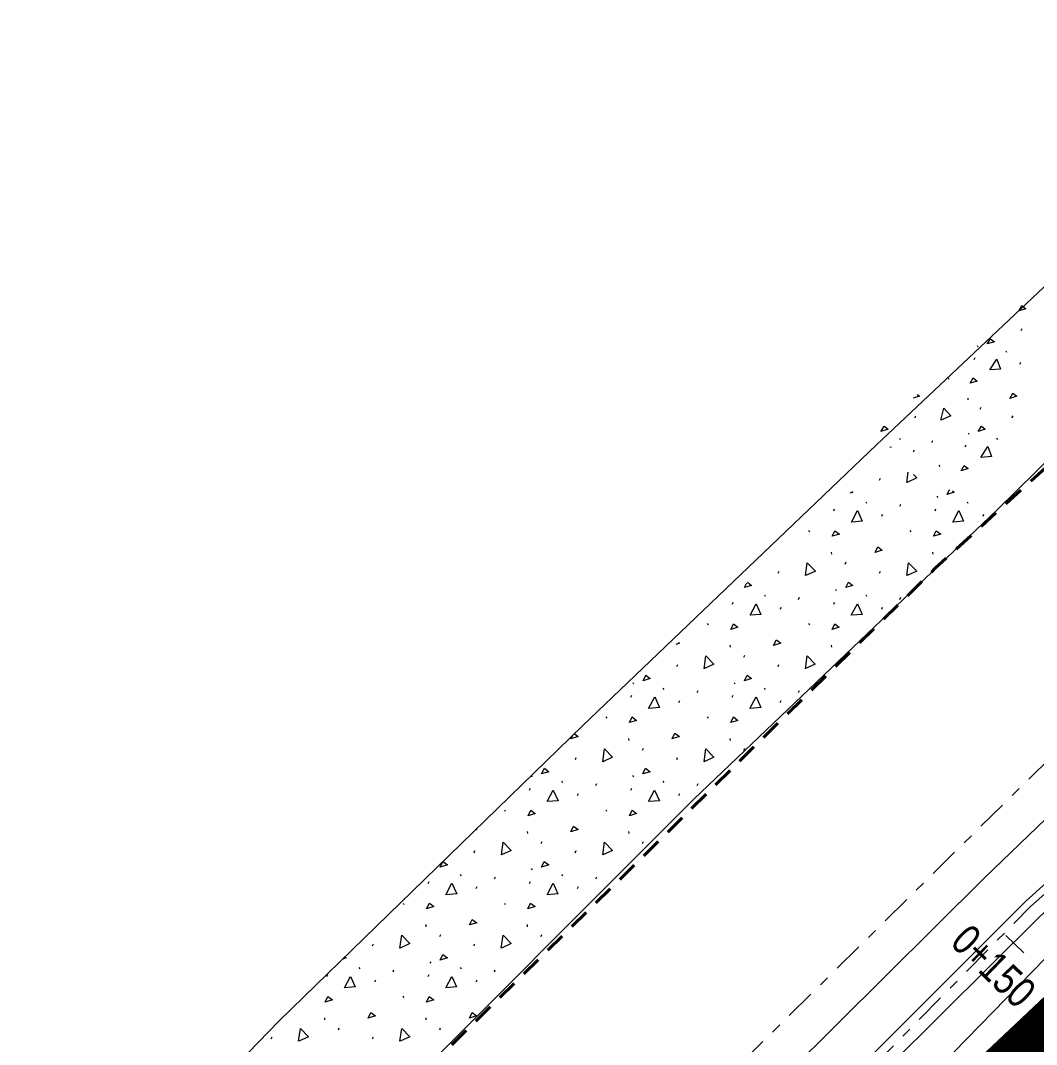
# Model space of a CAD drawing. Header units: metres. Extents: x -703672 to 3951284, y -4124475 to 4104628.
# Drawn here: x 327111.39 to 327151.49, y 4104122.32 to 4104162.72 of the extents above; entities that cross this region are included whole.
import ezdxf

# ---------------------------------------------------------------- set-up
doc = ezdxf.new("R2010")
doc.units = ezdxf.units.M
doc.header["$MEASUREMENT"] = 0
doc.linetypes.add('DGN Style 2', pattern=[1.3283826688107345, 0.7970296012864407, -0.5313530675242938])
doc.linetypes.add('DGN Style 7', pattern=[2.6567653376214695, 1.195544401929661, -0.5313530675242938, 0.3985148006432204, -0.5313530675242938])
for name, color, linetype, lineweight in [('C-ALGN-STAT1', 8, 'Continuous', 0), ('C-ANNO-TEXT', 7, 'Continuous', 25), ('C-PROP-BASE', 2, 'CONLMT', 0), ('C-PROP-CONS(Alpha)', 7, 'DGN Style 2', 40), ('V-ANNO-PATT', 9, 'Continuous', 0), ('V-DTCH-CNTR', 252, 'DGN Style 7', 0), ('V-DTCH-TOP~', 252, 'Continuous', 0), ('V-SITE-WALK', 7, 'Continuous', 0)]:
    doc.layers.add(name, color=color, linetype=linetype, lineweight=lineweight)
doc.styles.add('Style-ENGINEERING', font='ENGINEERING.shx')
doc.linetypes.add('CONLMT', pattern='A,0.10417,-0.00902625,[2,dgnlstyle-tsaec.shx,S=4.133597883597883e-05,R=0,X=0,Y=0],-0.00902625', length=0.1222225)

msp = doc.modelspace()

# ---------------------------------------------------------------- linework, layer by layer
at = {"layer": 'C-ALGN-STAT1', "transparency": 33554661, "flags": 128}
msp.add_lwpolyline([(327150.2746943787, 4104126.628320533), (327150.9938437882, 4104125.933465061)], dxfattribs=at)
at = {"layer": 'C-ANNO-TEXT', "color": 1, "lineweight": -2, "ltscale": 0.6, "const_width": 2}
msp.add_lwpolyline([(327467.2386248326, 4103797.2247401), (327156.8648356255, 4103761.373978369), (326979.0661552008, 4103502.615700151), (326871.4499485465, 4103518.203972804), (326865.2079128604, 4103607.054358139), (326922.9155558757, 4103790.989934454), (327072.6458671009, 4104048.19014053), (327277.7320847269, 4104241.620140299), (327549.8820684357, 4104392.415849384)], dxfattribs=at)
at = {"layer": 'C-PROP-BASE', "color": 251, "linetype": 'DGN Style 7'}
msp.add_lwpolyline([(327108.3599347307, 4104088.360029524), (327122.882934731, 4104104.208712024), (327130.3869347314, 4104112.269712024), (327155.1269347306, 4104136.681712024), (327209.6859347307, 4104184.752712024), (327234.0319347308, 4104201.824712024), (327263.0649347309, 4104223.844712024), (327317.2629347312, 4104265.886712024)], dxfattribs=at)
at = {"layer": 'C-PROP-CONS(Alpha)', "color": 9, "transparency": 33554661, "flags": 128}
msp.add_lwpolyline([(328051.3527000129, 4102748.37939936), (328033.3155557459, 4102763.759859016), (328008.635876491, 4102785.194791595), (328001.0587122234, 4102791.754994317), (327978.7635198684, 4102811.492673358), (327966.1439298082, 4102822.81362133), (327961.8799502737, 4102829.347595384), (327957.057644274, 4102838.760785415), (327950.9142166439, 4102852.447486374), (327944.9108842695, 4102882.46314165), (327922.9503158275, 4102979.617200589), (327922.1960612735, 4102984.074704956), (327896.895254712, 4103096.805002357), (327873.602682129, 4103197.996084934), (327970.2778919048, 4103222.03458913), (327945.2853782952, 4103305.343080384), (327930.2819876203, 4103330.564998057), (327883.5789010234, 4103409.045375251), (327883.5789010235, 4103409.045375251), (327870.9613363898, 4103413.475533437), (327831.8293273544, 4103476.306306486), (327799.6734495071, 4103521.613691107), (327806.6592676204, 4103526.955593927), (327784.9216440988, 4103571.617824119), (327626.2738909589, 4103555.289453546), (327612.5795421994, 4103537.316554541), (327610.912267143, 4103605.482858766), (327464.3899750119, 4103600.408329677), (327376.9287606052, 4103410.137822579), (327521.4700117525, 4103346.727226583), (327528.8281654069, 4103347.647212733), (327568.3287292437, 4103211.27215154), (327234.5934998402, 4103358.397358307), (327245.9429127203, 4103450.162797557), (327247.4057606828, 4103462.282137395), (327240.1466832621, 4103465.304146356), (327209.4846702361, 4103470.912804143), (327163.5775247305, 4103479.173001934), (327097.1773292364, 4103490.791457197), (327094.8037589096, 4103490.336329404), (327087.5669605479, 4103491.465917642), (327077.449539086, 4103494.95888159), (327074.0302851388, 4103496.139353393), (327072.3445527111, 4103496.70369043), (327040.4265800085, 4103507.290822693), (327024.6254833043, 4103509.746641063), (327005.0554566061, 4103511.621346213), (326997.3663593705, 4103513.401218432), (326987.1858611336, 4103509.176851866), (326924.9401869376, 4103516.679666858), (326868.1898380349, 4103514.452095245, -0.4874798272826256), (326842.7291952347, 4103544.504835935), (326855.8128268328, 4103607.653487044), (326872.3549334486, 4103674.829124694), (326885.7849688843, 4103716.963841686), (326897.1820855098, 4103756.392376348), (326911.8079730987, 4103792.562866542), (326942.7784593481, 4103859.495280759), (326985.0309523789, 4103937.170100313), (327038.3759761521, 4104017.339902852), (327049.9699591843, 4104031.93014326), (327093.2772874826, 4104085.216318096), (327121.0561478767, 4104115.05712215), (327147.4927338528, 4104141.109056442), (327201.0579048989, 4104189.950156559), (327247.8236230445, 4104227.241544621), (327274.2756034104, 4104246.458416275), (327310.9052788371, 4104272.189052842), (327338.7507480193, 4104290.682435896), (327394.3822770293, 4104323.718145463), (327454.7797406209, 4104356.193582261), (327554.8217139727, 4104397.588329164), (327560.1573850386, 4104391.696800068), (327629.8959608893, 4104414.015198105), (327759.0313031515, 4104448.398455133), (327757.2739255879, 4104455.165774307), (328107.0540342975, 4104542.510103815), (328119.3380608568, 4104542.510103815), (328124.6483431717, 4104536.17317302), (328129.4254646109, 4104518.549251009), (328131.921990407, 4104503.029638088), (328135.078302787, 4104500.213224401), (328154.085317786, 4104500.667789092), (328149.8985258908, 4104547.783738694), (328149.7745655841, 4104555.824714896), (328168.0966631506, 4104560.116307975), (328180.1971601305, 4104561.571233069), (328186.8764764442, 4104562.389659171), (328203.8937110046, 4104564.517264253), (328194.5649608789, 4104557.623580912), (328191.4437345657, 4104556.202444898), (328187.3603782359, 4104545.719257489), (328182.8253075863, 4104532.763466077), (328181.3393865761, 4104525.839460123), (328180.4385673145, 4104514.508980992), (328180.3416913476, 4104501.519693172), (328182.9952471908, 4104464.369911368), (328121.0450735461, 4104464.115166628), (328089.3117504606, 4104492.939601823), (327768.6929376793, 4104411.193379837), (327762.394272341, 4104435.44831491), (327630.6153729495, 4104402.081270727), (327568.961239384, 4104381.975780278), (327586.7809209799, 4104362.299684941), (327579.7950375145, 4104360.190021981), (327526.9949811692, 4104339.560635842), (327472.178603134, 4104315.449356015), (327377.0616109308, 4104262.394203749), (327337.8150383515, 4104235.453131521), (327331.8477650884, 4104234.203481648), (327216.3820695355, 4104145.337984444), (327178.5929724798, 4104112.042658567), (327136.6371358891, 4104068.619937841), (327133.1617217513, 4104062.073926368), (327081.9927725713, 4104002.304896605), (327197.9125123062, 4103949.973291562), (327165.5484697489, 4103878.060140899), (327236.1839484199, 4103839.517953459), (327385.373955234, 4103849.829860281), (327376.9496945368, 4103947.711745712), (327522.7087312953, 4103959.659207741), (327570.1209276664, 4103966.104005254), (327619.9429955619, 4103970.187781311), (327675.5802737248, 4103972.189662043), (327840.2462419602, 4103985.686872555), (327861.3262067086, 4103740.757760243), (327930.6420660896, 4103742.354851621), (327992.4427256854, 4103748.227855178), (328033.5029494578, 4103744.724846469), (328070.8848923553, 4103745.586155542), (328069.9830035489, 4103756.769478619), (328241.8330771768, 4103770.442215998), (328288.4642937218, 4103241.598537642), (328052.9743225681, 4103223.495877456), (328046.3409570817, 4103208.988679592), (328077.9633670195, 4102853.33535271), (328045.914018165, 4102815.224954779), (328124.4115326538, 4102748.37939936)], format="xyb", dxfattribs=at)
at = {"layer": 'V-ANNO-PATT', "linetype": 'Continuous'}
for p, q in [((327150.8794403565, 4104150.490358615, 10.47955124311788), (327150.9213918452, 4104150.565445095, 10.49596627028131)), ((327149.149611199, 4104149.898864869, 10.76264621604629), (327149.1785600093, 4104149.848838502, 10.73494100080581)), ((327150.2749749914, 4104149.686745563, 10.34969080117443), (327150.3038278806, 4104149.636719196, 10.32201385486083)), ((327149.0279634821, 4104149.34951341, 10.58794593842933), (327149.0699149708, 4104149.42459989, 10.60436096559276)), ((327150.8261344524, 4104149.157855169, 9.984549650293424), (327150.8680761866, 4104149.232847791, 10.00093157900044)), ((327147.9986745006, 4104148.624459587, 10.61339484045488), (327148.0275273898, 4104148.57443322, 10.58571789414128)), ((327148.7766605626, 4104147.824882433, 10.07765893361325), (327148.7774037418, 4104147.749889811, 10.04869733244348)), ((327149.2618032817, 4104147.382529207, 9.765140860370927), (327149.3036588492, 4104147.457615687, 9.781584156461243)), ((327146.684088996, 4104147.040791865, 10.39384074972533), (327146.7260404847, 4104147.115878345, 10.41025577688877)), ((327150.5209351536, 4104147.040791865, 9.263083674422383), (327150.5628866423, 4104147.115878345, 9.279498701585823)), ((327148.7911059961, 4104146.449298119, 9.5461786473508), (327148.8200548065, 4104146.399271752, 9.51847343211032)), ((327146.0796236309, 4104146.237178813, 10.26398030778189), (327146.1084765202, 4104146.187152446, 10.23630336146829)), ((327147.3587570335, 4104146.074053435, 9.824485450491736), (327147.4006987677, 4104146.149046057, 9.840867379198755)), ((327148.6694582792, 4104145.899946659, 9.371478369733836), (327148.7114097679, 4104145.975033139, 9.387893396897269)), ((327149.9164697885, 4104146.237178813, 9.13322323247894), (327149.9453226777, 4104146.187152446, 9.105546286165342)), ((327146.6307830919, 4104145.708288419, 9.898839156900877), (327146.6727248262, 4104145.78328104, 9.915221085607897)), ((327147.6401692976, 4104145.174892836, 9.396927271759388), (327147.6690221868, 4104145.124866469, 9.36925032544579)), ((327145.2937356872, 4104144.587659116, 11.53476222269796), (327145.3293711028, 4104144.667638525, 11.53388401271486)), ((327147.5532779936, 4104143.957621319, 11.6085014325465), (327147.588833886, 4104143.904335038, 11.6106463633401)), ((327144.7503127012, 4104143.731679489, 11.53989896350893), (327144.7857686282, 4104143.678393207, 11.54204126472932)), ((327146.1009417819, 4104143.557924222, 11.57937140631475), (327146.1365771379, 4104143.637803657, 11.57849546425422)), ((327148.748929531, 4104143.731679489, 11.64508189243442), (327148.784385458, 4104143.678393207, 11.6472241936548)), ((327143.4870352614, 4104143.372471967, 11.51482295160406), (327143.522670677, 4104143.452451376, 11.51394474162096)), ((327145.3816580259, 4104143.168324525, 11.56929498034939), (327145.4172933819, 4104143.24820396, 11.56841903828885)), ((327147.4856520912, 4104143.372471967, 11.62000588052955), (327147.5212875068, 4104143.452451376, 11.61912767054645)), ((327149.3802748558, 4104143.168324525, 11.67447790927487), (327149.4159102117, 4104143.24820396, 11.67360196721434)), ((327142.4924182993, 4104142.600170797, 11.50619154770042), (327142.5278742263, 4104142.546884515, 11.50833384892081)), ((327146.4910351291, 4104142.600170797, 11.61137447662591), (327146.5264910561, 4104142.546884515, 11.61351677784629)), ((327143.3892996607, 4104141.748490063, 11.54911765884015), (327143.398148917, 4104141.668610628, 11.55116376098498)), ((327147.3879164905, 4104141.748490063, 11.65430058776564), (327147.3967657467, 4104141.668610628, 11.65634668991046)), ((327143.9425270305, 4104141.277311368, 11.57436632481687), (327143.9780624806, 4104141.357290777, 11.57348548526055)), ((327141.2929262722, 4104140.913305082, 11.51293225173656), (327141.3285616878, 4104140.993284491, 11.51205404175347)), ((327145.291543102, 4104140.913305082, 11.61811518066204), (327145.3271785176, 4104140.993284491, 11.61723697067895)), ((327143.5524685786, 4104140.283267286, 11.5866714615851), (327143.588024471, 4104140.229981005, 11.5888163923787)), ((327140.7495032862, 4104140.057325455, 11.51806899254754), (327140.7849592132, 4104140.004039173, 11.52021129376792)), ((327142.1001323669, 4104139.883570189, 11.55754143535336), (327142.1357677229, 4104139.963449623, 11.55666549329283)), ((327144.748120116, 4104140.057325455, 11.62325192147303), (327144.783576043, 4104140.004039173, 11.62539422269341)), ((327146.0987491967, 4104139.883570189, 11.66272436427884), (327146.1343845526, 4104139.963449623, 11.66184842221831)), ((327139.4862258463, 4104139.698117932, 11.49299298064267), (327139.521861262, 4104139.778097341, 11.49211477065957)), ((327141.3808486108, 4104139.493970491, 11.54746500938799), (327141.4164839669, 4104139.573849926, 11.54658906732746)), ((327143.4848426761, 4104139.698117932, 11.59817590956815), (327143.5204780917, 4104139.778097341, 11.59729769958506)), ((327145.3794654406, 4104139.493970491, 11.65264793831348), (327145.4151007966, 4104139.573849926, 11.65177199625295)), ((327138.4916088842, 4104138.925816762, 11.48436157673904), (327138.5270648113, 4104138.87253048, 11.48650387795942)), ((327142.490225714, 4104138.925816762, 11.58954450566452), (327142.5256816411, 4104138.87253048, 11.5916868068849)), ((327139.3884902457, 4104138.074136029, 11.52728768787876), (327139.3973395019, 4104137.994256594, 11.52933379002359)), ((327143.3871070754, 4104138.074136029, 11.63247061680424), (327143.3959563317, 4104137.994256594, 11.63451671894907)), ((327139.9417176154, 4104137.602957334, 11.55253635385548), (327139.9772530656, 4104137.682936743, 11.55165551429916)), ((327137.2921168571, 4104137.238951048, 11.49110228077517), (327137.3277522727, 4104137.318930457, 11.49022407079207)), ((327141.2907336869, 4104137.238951048, 11.59628520970065), (327141.3263691025, 4104137.318930457, 11.59540699971755)), ((327135.5530423337, 4104136.608913251, 11.45965856169823), (327135.5885982261, 4104136.55562697, 11.46180349249183)), ((327136.7486938711, 4104136.38297142, 11.49623902158615), (327136.7841497982, 4104136.329685139, 11.49838132280654)), ((327138.0993229518, 4104136.209216154, 11.53571146439197), (327138.1349583078, 4104136.289095589, 11.53483552233143)), ((327139.5516591635, 4104136.608913251, 11.56484149062371), (327139.5872150559, 4104136.55562697, 11.56698642141732)), ((327140.7473107009, 4104136.38297142, 11.60142195051164), (327140.7827666279, 4104136.329685139, 11.60356425173202)), ((327142.0979397816, 4104136.209216154, 11.64089439331745), (327142.1335751375, 4104136.289095589, 11.64001845125691)), ((327135.4854164313, 4104136.023763899, 11.47116300968128), (327135.521051847, 4104136.103743308, 11.47028479969818)), ((327137.3800391959, 4104135.819616457, 11.5256350384266), (327137.4156745519, 4104135.899495892, 11.52475909636607)), ((327139.4840332611, 4104136.023763899, 11.57634593860676), (327139.5196686767, 4104136.103743308, 11.57546772862366)), ((327141.3786560256, 4104135.819616457, 11.63081796735209), (327141.4142913816, 4104135.899495892, 11.62994202529156)), ((327134.4907994693, 4104135.251462728, 11.46253160577764), (327134.5262553963, 4104135.198176447, 11.46467390699802)), ((327138.489416299, 4104135.251462728, 11.56771453470313), (327138.5248722261, 4104135.198176447, 11.56985683592351)), ((327135.3876808307, 4104134.399781995, 11.50545771691737), (327135.3965300869, 4104134.31990256, 11.5075038190622)), ((327139.3862976604, 4104134.399781995, 11.61064064584285), (327139.3951469167, 4104134.31990256, 11.61268674798768)), ((327135.9409082004, 4104133.9286033, 11.53070638289409), (327135.9764436506, 4104134.008582709, 11.52982554333776)), ((327139.9395250301, 4104133.9286033, 11.63588931181957), (327139.9750604804, 4104134.008582709, 11.63500847226325)), ((327133.2913074421, 4104133.564597014, 11.46927230981377), (327133.3269428577, 4104133.644576423, 11.46839409983068)), ((327137.2899242719, 4104133.564597014, 11.57445523873926), (327137.3255596875, 4104133.644576423, 11.57357702875616)), ((327131.5522329187, 4104132.934559218, 11.43782859073684), (327131.5877888111, 4104132.881272937, 11.43997352153044)), ((327132.7478844561, 4104132.708617387, 11.47440905062476), (327132.7833403831, 4104132.655331105, 11.47655135184514)), ((327134.0985135368, 4104132.534862121, 11.51388149343057), (327134.1341488928, 4104132.614741555, 11.51300555137004)), ((327135.5508497485, 4104132.934559218, 11.54301151966231), (327135.5864056409, 4104132.881272937, 11.54515645045592)), ((327136.7465012859, 4104132.708617387, 11.57959197955024), (327136.7819572129, 4104132.655331105, 11.58173428077063)), ((327138.0971303666, 4104132.534862121, 11.61906442235606), (327138.1327657225, 4104132.614741555, 11.61818848029552)), ((327131.4846070163, 4104132.349409864, 11.44933303871989), (327131.5202424319, 4104132.429389273, 11.44845482873679)), ((327133.3792297809, 4104132.145262423, 11.50380506746521), (327133.4148651368, 4104132.225141857, 11.50292912540468)), ((327135.4832238461, 4104132.349409864, 11.55451596764537), (327135.5188592617, 4104132.429389273, 11.55363775766227)), ((327137.3778466106, 4104132.145262423, 11.6089879963907), (327137.4134819666, 4104132.225141857, 11.60811205433016)), ((327130.4899900542, 4104131.577108694, 11.44070163481625), (327130.5254459812, 4104131.523822412, 11.44284393603664)), ((327134.488606884, 4104131.577108694, 11.54588456374174), (327134.524062811, 4104131.523822412, 11.54802686496212)), ((327131.3868714156, 4104130.725427961, 11.48362774595598), (327131.3957206718, 4104130.645548526, 11.48567384810081)), ((327135.3854882454, 4104130.725427961, 11.58881067488146), (327135.3943375017, 4104130.645548526, 11.59085677702629)), ((327131.9400987854, 4104130.254249265, 11.5088764119327), (327131.9756342355, 4104130.334228675, 11.50799557237637)), ((327135.9387156151, 4104130.254249265, 11.61405934085818), (327135.9742510653, 4104130.334228675, 11.61317850130186)), ((327129.2904980271, 4104129.89024298, 11.44744233885238), (327129.3261334427, 4104129.970222389, 11.44656412886928)), ((327133.2891148569, 4104129.89024298, 11.55262526777787), (327133.3247502725, 4104129.970222389, 11.55174705779477)), ((327128.7470750411, 4104129.034263352, 11.45257907966337), (327128.7825309681, 4104128.980977071, 11.45472138088375)), ((327131.5500403334, 4104129.260205183, 11.52118154870092), (327131.5855962259, 4104129.206918902, 11.52332647949453)), ((327132.7456918709, 4104129.034263352, 11.55776200858885), (327132.7811477979, 4104128.980977071, 11.55990430980923)), ((327127.4837976012, 4104128.675055831, 11.42750306775849), (327127.5194330169, 4104128.75503524, 11.42662485777539)), ((327130.0977041218, 4104128.860508086, 11.49205152246918), (327130.1333394777, 4104128.940387521, 11.49117558040864)), ((327131.4824144311, 4104128.675055831, 11.53268599668397), (327131.5180498467, 4104128.75503524, 11.53180778670087)), ((327134.0963209516, 4104128.860508086, 11.59723445139466), (327134.1319563075, 4104128.940387521, 11.59635850933413)), ((327129.3784203658, 4104128.470908389, 11.48197509650382), (327129.4140557218, 4104128.550787824, 11.48109915444329)), ((327133.3770371956, 4104128.470908389, 11.5871580254293), (327133.4126725516, 4104128.550787824, 11.58628208336876)), ((327126.4891806392, 4104127.90275466, 11.41887166385486), (327126.5246365662, 4104127.849468379, 11.42101396507524)), ((327130.487797469, 4104127.90275466, 11.52405459278035), (327130.523253396, 4104127.849468379, 11.52619689400073)), ((327127.3860620006, 4104127.051073927, 11.46179777499458), (327127.3949112568, 4104126.971194492, 11.46384387713941)), ((327131.3846788304, 4104127.051073927, 11.56698070392007), (327131.3935280866, 4104126.971194492, 11.5690268060649)), ((327127.9392893703, 4104126.579895232, 11.4870464409713), (327127.9748248205, 4104126.659874641, 11.48616560141498)), ((327131.9379062001, 4104126.579895232, 11.59222936989678), (327131.9734416503, 4104126.659874641, 11.59134853034047)), ((327125.289688612, 4104126.215888946, 11.42561236789099), (327125.3253240277, 4104126.295868355, 11.42473415790789)), ((327129.2883054418, 4104126.215888946, 11.53079529681648), (327129.3239408574, 4104126.295868355, 11.52991708683338)), ((327124.7462656261, 4104125.359909319, 11.43074910870197), (327124.7817215531, 4104125.306623037, 11.43289140992236)), ((327127.5492309185, 4104125.585851149, 11.49935157773953), (327127.5847868109, 4104125.532564869, 11.50149650853314)), ((327128.7448824559, 4104125.359909319, 11.53593203762746), (327128.7803383829, 4104125.306623037, 11.53807433884784)), ((327131.5478477482, 4104125.585851149, 11.60453450666502), (327131.5483244366, 4104125.585136754, 11.60456326318194)), ((327123.4829881862, 4104125.000701797, 11.4056730967971), (327123.5186236018, 4104125.080681206, 11.404794886814)), ((327126.0968947068, 4104125.186154052, 11.47022155150779), (327126.1325300627, 4104125.266033487, 11.46934560944725)), ((327127.481605016, 4104125.000701797, 11.51085602572258), (327127.5172404316, 4104125.080681206, 11.50997781573948)), ((327130.0955115365, 4104125.186154052, 11.57540448043327), (327130.1311468925, 4104125.266033487, 11.57452853837273)), ((327125.3776109507, 4104124.796554355, 11.46014512554243), (327125.4132463067, 4104124.87643379, 11.45926918348189)), ((327129.3762277805, 4104124.796554355, 11.56532805446791), (327129.4118631365, 4104124.87643379, 11.56445211240738)), ((327126.4869880539, 4104124.228400627, 11.50222462181895), (327126.522443981, 4104124.175114345, 11.50436692303933)), ((327123.3852525855, 4104123.376719893, 11.43996780403319), (327123.3941018418, 4104123.296840458, 11.44201390617802)), ((327127.3838694153, 4104123.376719893, 11.54515073295867), (327127.3927186715, 4104123.296840458, 11.54719683510351)), ((327123.9384799552, 4104122.905541198, 11.46521647000991), (327123.9740154055, 4104122.985520607, 11.46433563045359)), ((327127.9370967851, 4104122.905541198, 11.57039939893539), (327127.9726322352, 4104122.985520607, 11.56951855937908)), ((327121.288879197, 4104122.541534912, 11.4037823969296), (327121.3245146126, 4104122.621514321, 11.4029041869465)), ((327125.2874960268, 4104122.541534912, 11.50896532585509), (327125.3231314424, 4104122.621514321, 11.50808711587199))]:
    msp.add_line(p, q, dxfattribs=at)
at = {"layer": 'V-ANNO-PATT', "linetype": 'Continuous', "extrusion": (0.2653267760600693, -0.3450589891653407, 0.9002977262560221), "flags": 128}
for points, elevation in [([(2761078.77474524, 2749604.34199996), (2761078.999906247, 2749604.441643182), (2761079.048447205, 2749604.225014984), (2761078.77474524, 2749604.34199996)], -1329362.696742299), ([(2761075.512803494, 2749603.129446165), (2761075.737964502, 2749603.229089387), (2761075.78650546, 2749603.012461191), (2761075.512803494, 2749603.129446165)], -1329362.696742298), ([(2761076.387820309, 2749601.54728719), (2761076.612981316, 2749601.646930411), (2761076.661522276, 2749601.430302216), (2761076.387820309, 2749601.54728719)], -1329362.696742299), ([(2761073.125878564, 2749600.334733397), (2761073.35103957, 2749600.434376616), (2761073.399580528, 2749600.21774842), (2761073.125878564, 2749600.334733397)], -1329362.696742298)]:
    msp.add_lwpolyline(points, dxfattribs=dict(at, elevation=elevation))
at = {"layer": 'V-ANNO-PATT', "linetype": 'Continuous', "extrusion": (0.2653267767861469, -0.3450589883311567, 0.9002977263617592), "flags": 128}
for points, elevation in [([(2761077.000501504, 2749604.030140901), (2761077.225738551, 2749604.129719178), (2761077.274279509, 2749603.913090982), (2761077.000501504, 2749604.030140901)], -1329362.693081144), ([(2761071.571960628, 2749603.833229607), (2761071.797197675, 2749603.932807883), (2761071.845738632, 2749603.716179687), (2761071.571960628, 2749603.833229607)], -1329362.693081148), ([(2761074.613576566, 2749601.235428135), (2761074.838813614, 2749601.335006411), (2761074.887354571, 2749601.118378215), (2761074.613576566, 2749601.235428135)], -1329362.693081148)]:
    msp.add_lwpolyline(points, dxfattribs=dict(at, elevation=elevation))
at = {"layer": 'V-ANNO-PATT', "linetype": 'Continuous', "extrusion": (0.2653267763748129, -0.3450589890682731, 0.9002977262004672), "elevation": -1329362.69624095, "flags": 128}
msp.add_lwpolyline([(2761076.455255315, 2749603.060221718), (2761076.931671316, 2749603.248794445), (2761076.802471022, 2749602.810355367), (2761076.462022911, 2749603.054441608)], dxfattribs=at)
at = {"layer": 'V-ANNO-PATT', "linetype": 'Continuous', "extrusion": (0.2653267765219446, -0.3450589896142395, 0.9002977259478523), "elevation": -1329362.698433544, "flags": 128}
msp.add_lwpolyline([(2761073.592460519, 2749604.152016033), (2761073.620555459, 2749604.026634162), (2761073.366651025, 2749604.135157329)], dxfattribs=at)
at = {"layer": 'V-ANNO-PATT', "linetype": 'Continuous', "extrusion": (0.2653267761598727, -0.3450589890692912, 0.9002977262634221), "elevation": -1329362.696315445, "flags": 128}
msp.add_lwpolyline([(2761073.709181821, 2749602.633932514), (2761074.092310322, 2749602.974116231), (2761074.120839291, 2749602.517874347), (2761073.717441525, 2749602.630823288)], dxfattribs=at)
at = {"layer": 'V-ANNO-PATT', "linetype": 'Continuous', "extrusion": (0.2653267739774521, -0.3450589916083602, 0.9002977259334491), "elevation": -1329362.707450127, "flags": 128}
msp.add_lwpolyline([(2761071.454438355, 2749603.061068438), (2761071.478931835, 2749603.070763333), (2761071.466932305, 2749603.030043125)], dxfattribs=at)
at = {"layer": 'V-ANNO-PATT', "linetype": 'Continuous', "extrusion": (0.2653267763748128, -0.345058989068276, 0.9002977262004663), "elevation": -1329362.696240963, "flags": 128}
msp.add_lwpolyline([(2761074.068330369, 2749600.265508957), (2761074.54474637, 2749600.454081684), (2761074.415546076, 2749600.015642607), (2761074.075097964, 2749600.259728848)], dxfattribs=at)
at = {"layer": 'V-ANNO-PATT', "linetype": 'Continuous', "extrusion": (0.002600897729245214, 0.01867070478952921, 0.9998223042689458), "elevation": 77489.70775569261, "flags": 128}
msp.add_lwpolyline([(242236.9505656372, -4109299.62378273), (242236.9505656372, -4109300.027738217)], dxfattribs=at)
at = {"layer": 'V-ANNO-PATT', "linetype": 'Continuous', "extrusion": (-0.02628896410763691, 0.0226870706478218, 0.9993969117380582), "elevation": 84522.23512984099, "flags": 128}
msp.add_lwpolyline([(-3320844.555527475, -2432257.58944579), (-3320844.538471632, -2432257.40002078), (-3320844.156869831, -2432257.572842321)], dxfattribs=at)
at = {"layer": 'V-ANNO-PATT', "linetype": 'Continuous', "extrusion": (-0.0262889640056162, 0.02268707051251639, 0.9993969117438134), "elevation": 84522.2346079037, "flags": 128}
msp.add_lwpolyline([(-3320842.464524704, -2432258.985092742), (-3320842.468140137, -2432258.932152458), (-3320842.358257499, -2432259.000472718)], dxfattribs=at)
at = {"layer": 'V-ANNO-PATT', "linetype": 'Continuous', "extrusion": (0.003926264382188644, 0.008167220847134506, 0.9999589396328409), "elevation": 34815.53731147063, "flags": 128}
msp.add_lwpolyline([(327145.393096847, 4103996.55106537), (327145.4858819522, 4103996.744064426)], dxfattribs=at)
at = {"layer": 'V-ANNO-PATT', "linetype": 'Continuous', "extrusion": (-0.02628896411052661, 0.02268707075000652, 0.9993969117356627), "elevation": 84522.23554827664, "flags": 128}
msp.add_lwpolyline([(-3320845.066671698, -2432256.00337889), (-3320845.072794501, -2432255.913723611), (-3320844.819935073, -2432256.070940626)], dxfattribs=at)
at = {"layer": 'V-ANNO-PATT', "linetype": 'Continuous', "extrusion": (-0.02628896412097275, 0.02268707064610617, 0.9993969117377464), "flags": 128}
for points, elevation in [([(-3320841.532218741, -2432258.211094275), (-3320842.031722789, -2432258.325232732), (-3320841.837523528, -2432257.91145962), (-3320841.538031446, -2432258.204354656)], 84522.23511843705), ([(-3320844.144670421, -2432255.182052148), (-3320844.644174468, -2432255.2961906), (-3320844.449975208, -2432254.882417491), (-3320844.150483127, -2432255.175312529)], 84522.23511843705), ([(-3320836.136607428, -2432258.839750489), (-3320836.636111474, -2432258.953888944), (-3320836.441912214, -2432258.540115833), (-3320836.142420133, -2432258.833010871)], 84522.23511843706), ([(-3320838.749059108, -2432255.81070836), (-3320839.248563155, -2432255.924846814), (-3320839.054363894, -2432255.511073704), (-3320838.754871812, -2432255.803968741)], 84522.23511843708), ([(-3320830.740996114, -2432259.468406704), (-3320831.240500161, -2432259.582545159), (-3320831.046300901, -2432259.168772048), (-3320830.746808818, -2432259.461667086)], 84522.2351184372), ([(-3320833.353447793, -2432256.439364574), (-3320833.852951841, -2432256.55350303), (-3320833.658752581, -2432256.139729918), (-3320833.359260498, -2432256.432624955)], 84522.23511843712), ([(-3320825.345384799, -2432260.097062917), (-3320825.844888845, -2432260.211201371), (-3320825.650689586, -2432259.797428261), (-3320825.351197504, -2432260.090323299)], 84522.23511843718), ([(-3320827.957836479, -2432257.068020788), (-3320828.457340525, -2432257.182159243), (-3320828.263141267, -2432256.768386132), (-3320827.963649184, -2432257.061281168)], 84522.23511843718), ([(-3320819.949773484, -2432260.725719132), (-3320820.449277532, -2432260.839857586), (-3320820.255078271, -2432260.426084474), (-3320819.95558619, -2432260.718979512)], 84522.23511843727), ([(-3320822.562225165, -2432257.696677002), (-3320823.061729213, -2432257.810815457), (-3320822.867529952, -2432257.397042347), (-3320822.56803787, -2432257.689937384)], 84522.23511843728), ([(-3320814.55416217, -2432261.354375346), (-3320815.053666218, -2432261.4685138), (-3320814.859466957, -2432261.054740688), (-3320814.559974874, -2432261.347635726)], 84522.23511843734), ([(-3320817.166613851, -2432258.325333216), (-3320817.666117898, -2432258.439471671), (-3320817.471918638, -2432258.025698561), (-3320817.172426555, -2432258.318593598)], 84522.23511843731)]:
    msp.add_lwpolyline(points, dxfattribs=dict(at, elevation=elevation))
at = {"layer": 'V-ANNO-PATT', "linetype": 'Continuous', "extrusion": (-0.0262889641283762, 0.02268707059531901, 0.9993969117387047), "flags": 128}
for points, elevation in [([(-3320840.616048464, -2432258.416076409), (-3320840.853716828, -2432258.48041923), (-3320840.868842579, -2432258.258935119), (-3320840.616048464, -2432258.416076409)], 84522.2349075775), ([(-3320843.22850014, -2432255.387034276), (-3320843.466168505, -2432255.451377098), (-3320843.481294256, -2432255.229892987), (-3320843.22850014, -2432255.387034276)], 84522.23490757745), ([(-3320835.22043715, -2432259.044732628), (-3320835.458105516, -2432259.10907545), (-3320835.473231265, -2432258.887591337), (-3320835.22043715, -2432259.044732628)], 84522.23490757776), ([(-3320837.832888826, -2432256.015690496), (-3320838.07055719, -2432256.080033318), (-3320838.085682943, -2432255.858549207), (-3320837.832888826, -2432256.015690496)], 84522.23490757769), ([(-3320829.824825836, -2432259.673388849), (-3320830.062494202, -2432259.73773167), (-3320830.077619953, -2432259.516247558), (-3320829.824825836, -2432259.673388849)], 84522.23490757804), ([(-3320832.437277512, -2432256.644346716), (-3320832.674945878, -2432256.708689538), (-3320832.690071629, -2432256.487205427), (-3320832.437277512, -2432256.644346716)], 84522.23490757795), ([(-3320824.429214522, -2432260.302045069), (-3320824.666882887, -2432260.36638789), (-3320824.682008639, -2432260.144903778), (-3320824.429214522, -2432260.302045069)], 84522.23490757828), ([(-3320827.041666199, -2432257.273002937), (-3320827.279334563, -2432257.337345759), (-3320827.294460314, -2432257.115861647), (-3320827.041666199, -2432257.273002937)], 84522.23490757821), ([(-3320819.03360321, -2432260.930701289), (-3320819.271271573, -2432260.995044112), (-3320819.286397326, -2432260.773560001), (-3320819.03360321, -2432260.930701289)], 84522.23490757859), ([(-3320821.646054887, -2432257.901659158), (-3320821.88372325, -2432257.96600198), (-3320821.898849002, -2432257.744517867), (-3320821.646054887, -2432257.901659158)], 84522.23490757852), ([(-3320813.637991897, -2432261.559357509), (-3320813.875660261, -2432261.623700333), (-3320813.890786012, -2432261.402216221), (-3320813.637991897, -2432261.559357509)], 84522.23490757885), ([(-3320816.250443573, -2432258.530315379), (-3320816.488111938, -2432258.5946582), (-3320816.503237688, -2432258.373174089), (-3320816.250443573, -2432258.530315379)], 84522.2349075788)]:
    msp.add_lwpolyline(points, dxfattribs=dict(at, elevation=elevation))
at = {"layer": 'V-ANNO-PATT', "linetype": 'Continuous', "extrusion": (-0.02628896415386828, 0.02268707069116325, 0.9993969117358584), "flags": 128}
for points, elevation in [([(-3320841.237076146, -2432256.724850219), (-3320841.474744511, -2432256.789193042), (-3320841.489870261, -2432256.56770893), (-3320841.237076146, -2432256.724850219)], 84522.23529259615), ([(-3320835.841464831, -2432257.353506432), (-3320836.079133194, -2432257.417849254), (-3320836.094258948, -2432257.196365142), (-3320835.841464831, -2432257.353506432)], 84522.23529259613), ([(-3320830.445853518, -2432257.982162646), (-3320830.683521882, -2432258.046505466), (-3320830.698647632, -2432257.825021353), (-3320830.445853518, -2432257.982162646)], 84522.23529259623), ([(-3320825.050242203, -2432258.610818855), (-3320825.287910567, -2432258.675161676), (-3320825.303036319, -2432258.453677566), (-3320825.050242203, -2432258.610818855)], 84522.23529259617), ([(-3320819.654630888, -2432259.239475068), (-3320819.892299253, -2432259.303817888), (-3320819.907425004, -2432259.082333778), (-3320819.654630888, -2432259.239475068)], 84522.23529259625), ([(-3320814.259019574, -2432259.868131279), (-3320814.496687938, -2432259.932474103), (-3320814.511813689, -2432259.71098999), (-3320814.259019574, -2432259.868131279)], 84522.23529259626), ([(-3320816.871471255, -2432256.839089153), (-3320817.109139619, -2432256.903431973), (-3320817.124265371, -2432256.681947862), (-3320816.871471255, -2432256.839089153)], 84522.23529259609)]:
    msp.add_lwpolyline(points, dxfattribs=dict(at, elevation=elevation))
at = {"layer": 'V-ANNO-PATT', "linetype": 'Continuous', "extrusion": (-0.02628896411636829, 0.02268707065748252, 0.9993969117376094), "flags": 128}
for points, elevation in [([(-3320838.753453115, -2432258.205977175), (-3320839.183741984, -2432258.484120841), (-3320839.142747534, -2432258.02882971), (-3320838.761145734, -2432258.201651252)], 84522.23516663365), ([(-3320841.365904796, -2432255.176935048), (-3320841.796193666, -2432255.455078714), (-3320841.755199215, -2432254.999787581), (-3320841.373597414, -2432255.172609124)], 84522.2351666337), ([(-3320833.3578418, -2432258.834633389), (-3320833.788130669, -2432259.112777052), (-3320833.747136219, -2432258.657485922), (-3320833.365534418, -2432258.830307465)], 84522.2351666337), ([(-3320835.97029348, -2432255.805591259), (-3320836.400582349, -2432256.083734924), (-3320836.359587901, -2432255.628443792), (-3320835.9779861, -2432255.801265335)], 84522.23516663365), ([(-3320827.962230485, -2432259.463289601), (-3320828.392519356, -2432259.741433267), (-3320828.351524904, -2432259.286142134), (-3320827.969923105, -2432259.458963676)], 84522.23516663365), ([(-3320830.574682167, -2432256.434247472), (-3320831.004971037, -2432256.712391138), (-3320830.963976586, -2432256.257100007), (-3320830.582374786, -2432256.429921549)], 84522.23516663366), ([(-3320822.566619171, -2432260.091945812), (-3320822.99690804, -2432260.370089478), (-3320822.95591359, -2432259.914798346), (-3320822.57431179, -2432260.087619889)], 84522.23516663372), ([(-3320825.179070852, -2432257.062903685), (-3320825.609359721, -2432257.341047348), (-3320825.568365272, -2432256.885756218), (-3320825.186763471, -2432257.058577761)], 84522.2351666337), ([(-3320817.171007858, -2432260.720602025), (-3320817.601296726, -2432260.998745691), (-3320817.560302277, -2432260.543454558), (-3320817.178700475, -2432260.7162761)], 84522.2351666337), ([(-3320819.783459539, -2432257.691559897), (-3320820.213748408, -2432257.969703563), (-3320820.172753958, -2432257.514412429), (-3320819.791152156, -2432257.687233972)], 84522.23516663366), ([(-3320811.775396543, -2432261.349258236), (-3320812.205685411, -2432261.627401901), (-3320812.164690962, -2432261.172110771), (-3320811.783089161, -2432261.344932314)], 84522.23516663368), ([(-3320814.387848224, -2432258.320216108), (-3320814.818137093, -2432258.598359775), (-3320814.777142643, -2432258.143068642), (-3320814.395540843, -2432258.315890184)], 84522.23516663363)]:
    msp.add_lwpolyline(points, dxfattribs=dict(at, elevation=elevation))
at = {"layer": 'V-ANNO-PATT', "linetype": 'Continuous', "extrusion": (-0.02628896409450729, 0.02268707069863484, 0.9993969117372501), "elevation": 84522.23534268, "flags": 128}
msp.add_lwpolyline([(-3320837.052607173, -2432259.77541578), (-3320837.066723741, -2432259.568709), (-3320836.813864313, -2432259.725926015)], dxfattribs=at)
at = {"layer": 'V-ANNO-PATT', "linetype": 'Continuous', "extrusion": (0.00392626437807712, 0.008167220842603833, 0.999958939632894), "elevation": 34815.34886672318, "flags": 128}
msp.add_lwpolyline([(327137.3942309727, 4103992.878127906), (327137.4851126261, 4103993.067167663)], dxfattribs=at)
at = {"layer": 'V-ANNO-PATT', "linetype": 'Continuous', "extrusion": (-0.02628896408168816, 0.02268707065752571, 0.9993969117385205), "flags": 128}
for points, elevation in [([(-3320839.427910255, -2432256.694712925), (-3320839.665643931, -2432256.75898002), (-3320839.680769682, -2432256.537495909), (-3320839.427910255, -2432256.694712925)], 84522.23517815629), ([(-3320831.419847255, -2432260.352411259), (-3320831.65758093, -2432260.416678355), (-3320831.672706682, -2432260.195194243), (-3320831.419847255, -2432260.352411259)], 84522.23517815601), ([(-3320834.032298941, -2432257.323369134), (-3320834.270032615, -2432257.387636229), (-3320834.285158368, -2432257.166152119), (-3320834.032298941, -2432257.323369134)], 84522.23517815612), ([(-3320826.024235941, -2432260.981067468), (-3320826.261969615, -2432261.045334562), (-3320826.277095369, -2432260.823850451), (-3320826.024235941, -2432260.981067468)], 84522.23517815582), ([(-3320828.636687624, -2432257.952025343), (-3320828.8744213, -2432258.016292437), (-3320828.889547051, -2432257.794808325), (-3320828.636687624, -2432257.952025343)], 84522.23517815596), ([(-3320820.628624626, -2432261.609723676), (-3320820.866358301, -2432261.673990772), (-3320820.881484054, -2432261.452506661), (-3320820.628624626, -2432261.609723676)], 84522.23517815574), ([(-3320823.241076309, -2432258.58068155), (-3320823.478809985, -2432258.644948645), (-3320823.493935737, -2432258.423464534), (-3320823.241076309, -2432258.58068155)], 84522.23517815585), ([(-3320817.845464995, -2432259.209337758), (-3320818.08319867, -2432259.273604854), (-3320818.098324422, -2432259.052120742), (-3320817.845464995, -2432259.209337758)], 84522.23517815564)]:
    msp.add_lwpolyline(points, dxfattribs=dict(at, elevation=elevation))
at = {"layer": 'V-ANNO-PATT', "linetype": 'Continuous', "extrusion": (-0.02628896415483328, 0.02268707081597182, 0.9993969117329997), "elevation": 84522.23580451225, "flags": 128}
msp.add_lwpolyline([(-3320833.470883201, -2432260.29800763), (-3320833.475229135, -2432260.234370791), (-3320833.343106283, -2432260.316500691)], dxfattribs=at)
at = {"layer": 'V-ANNO-PATT', "linetype": 'Continuous', "extrusion": (-0.02628896414579444, 0.02268707066528073, 0.9993969117366582), "elevation": 84522.23518901224, "flags": 128}
msp.add_lwpolyline([(-3320828.074110943, -2432261.044351674), (-3320828.087199574, -2432260.852696815), (-3320827.834405459, -2432261.009838106)], dxfattribs=at)
at = {"layer": 'V-ANNO-PATT', "linetype": 'Continuous', "extrusion": (0.003928588604334415, 0.00817971934873999, 0.9999588283439242), "elevation": 34867.28442373929, "flags": 128}
msp.add_lwpolyline([(327130.5464566041, 4103986.478052039), (327130.6158917775, 4103986.62261715)], dxfattribs=at)
at = {"layer": 'V-ANNO-PATT', "linetype": 'Continuous', "extrusion": (-0.02628896417658087, 0.02268707072021108, 0.9993969117346013), "elevation": 84522.23540438249, "flags": 128}
msp.add_lwpolyline([(-3320822.687895481, -2432261.515437218), (-3320822.690083376, -2432261.483400196), (-3320822.630502971, -2432261.520436428)], dxfattribs=at)
at = {"layer": 'V-ANNO-PATT', "linetype": 'Continuous', "extrusion": (-0.02628896094032942, 0.02268706870324695, 0.999396911865517), "elevation": 84522.22818519137, "flags": 128}
msp.add_lwpolyline([(-3320822.456892509, -2432256.330239565), (-3320822.463081518, -2432256.331915088), (-3320822.463227634, -2432256.329775544)], dxfattribs=at)
at = {"layer": 'V-ANNO-PATT', "linetype": 'Continuous', "extrusion": (-0.02628896407187651, 0.02268707048293653, 0.999396911742742), "elevation": 84522.23446482931, "flags": 128}
msp.add_lwpolyline([(-3320815.490364357, -2432262.132450936), (-3320815.494687132, -2432262.069153185), (-3320815.377000619, -2432262.142325552)], dxfattribs=at)
at = {"layer": 'V-DTCH-CNTR'}
msp.add_polyline3d([(327114.2739029561, 4104082.906565751, 5.440347063789496), (327114.6680012649, 4104085.988694635, 5.367917029944849), (327117.5727001635, 4104091.179249024, 5.399266717849756), (327125.9801144951, 4104101.155149749, 5.437737354748613), (327137.5431339978, 4104113.845472892, 5.55093600452998), (327151.2492152313, 4104127.762075696, 5.53381586702848), (327162.2102069228, 4104137.568954901, 5.575888768193735), (327172.4875334768, 4104146.424013887, 5.567168076663194)], dxfattribs=at)
msp.add_polyline3d([(327114.2739029561, 4104082.906565751, 5.440347063789496), (327114.6680012649, 4104085.988694635, 5.367917029944849), (327117.5727001635, 4104091.179249024, 5.399266717849756), (327125.9801144951, 4104101.155149749, 5.437737354748613), (327137.5431339978, 4104113.845472892, 5.55093600452998), (327151.2492152313, 4104127.762075696, 5.53381586702848), (327162.2102069228, 4104137.568954901, 5.575888768193735), (327172.4875334768, 4104146.424013887, 5.567168076663194)], dxfattribs=at)
at = {"layer": 'V-DTCH-TOP~', "linetype": 'Continuous'}
for points in [[(327116.6203023365, 4104002.525479825, 6.594846203071768), (327115.1797856115, 4104020.852463046, 6.640644492410125), (327113.5470580084, 4104040.377384878, 6.730784378416317), (327112.6065241744, 4104057.994729472, 6.812582933412955), (327111.7461608212, 4104069.700981434, 6.798979028202233), (327111.3919688872, 4104083.295404357, 6.766284918627875), (327112.624625273, 4104087.13339784, 6.78903369441273), (327124.4935601532, 4104103.08057265, 6.983339158770974), (327135.8738186107, 4104115.437251884, 6.949272148099595), (327149.431697269, 4104128.893427441, 6.84526802411628), (327160.5393334162, 4104139.577441014, 6.931538334105866), (327170.7891030138, 4104148.3641908, 6.88578467363682), (327182.0556419123, 4104158.322254553, 6.952138941392455), (327186.5054577487, 4104160.725003471, 6.792433278193606), (327186.5054577487, 4104160.725003471, 6.792433278193606), (327189.8309996752, 4104163.829690676, 6.933883670046846), (327204.7242833026, 4104177.466259415, 6.993098416471675), (327212.1680921878, 4104184.110924651, 7.235128493305986), (327220.0017543239, 4104189.925595253, 7.382984637562117)], [(327113.9158918167, 4104082.995748925, 5.744274529515877), (327114.4235287684, 4104086.150837733, 5.738219867932543), (327117.0139609484, 4104091.139448324, 5.860812050737131), (327125.7626358365, 4104101.505513542, 5.80165767868808), (327137.1681250116, 4104114.093740006, 5.724192138026396), (327151.0625592697, 4104127.976229532, 5.936795189877465), (327161.9523348055, 4104137.77927132, 5.79257576687224), (327172.2667571045, 4104146.702860049, 5.862221126451487), (327186.8421585456, 4104159.413771274, 5.985953500395254)], [(327114.6712304758, 4104082.999796614, 5.798103376708809), (327115.3161201756, 4104085.831150747, 5.776984976645515), (327117.477898589, 4104089.823348333, 5.770478753087204), (327126.3059710523, 4104100.949560644, 5.813689983826663), (327137.8944309722, 4104113.746622218, 5.801653330699303), (327151.612311798, 4104127.36016148, 5.866632695302364), (327162.4613679218, 4104137.336172559, 5.835628647074834), (327172.8007842014, 4104146.133899689, 5.90539798825538), (327187.3966970031, 4104158.765364418, 6.030084840482431)], [(327123.563270435, 4104003.937288472, 6.706042822233478), (327123.5818284116, 4104004.297062101, 6.705700638213145), (327122.1061189211, 4104018.409537614, 7.247535777190947), (327121.1787652805, 4104033.049147679, 7.320353503126817), (327119.4871460873, 4104049.713503405, 7.352939995573038), (327117.5377400346, 4104083.771134896, 6.948859604857731), (327118.843061302, 4104088.793269723, 6.953750842877852), (327127.469980254, 4104099.732423168, 6.921423825156687), (327134.0805880364, 4104107.032650729, 6.858208032466308), (327141.7116904737, 4104115.324897422, 6.592256765758137), (327143.0088010806, 4104116.668063921, 6.662859229010223), (327151.8507098801, 4104125.744152832, 6.942706374499686), (327163.3785000448, 4104136.220217946, 6.654685894991474), (327173.6455313159, 4104144.76517962, 6.711453846043305), (327188.657928218, 4104157.908259223, 6.884906175842559)]]:
    msp.add_polyline3d(points, dxfattribs=at)
at = {"layer": 'V-SITE-WALK', "linetype": 'Continuous'}
for points in [[(327025.5763303137, 4104007.689384393, 11.56978330707999), (327027.3510475418, 4104010.303411468, 11.20659303107634), (327036.6712587727, 4104022.764368912, 11.34414598812489), (327045.5793643889, 4104034.444239344, 11.45473102100501), (327055.0284339557, 4104046.6314904, 11.46199422440005), (327067.8193038316, 4104062.616662628, 11.39036517277764), (327077.0877349966, 4104073.588814859, 11.43833313022276), (327087.8181487605, 4104086.489531283, 11.38609346461728), (327098.5583612279, 4104098.831568105, 11.38268073556882), (327109.7221317494, 4104111.013937793, 11.53772426838965), (327121.5959526721, 4104123.250389616, 11.44478700107143), (327133.566022297, 4104134.898686811, 11.39828997478176), (327145.180264328, 4104145.975033139, 11.53558431345645), (327152.9070011778, 4104153.264410166, 11.53209288621844), (327167.9130922064, 4104166.742851114, 11.60118795063622), (327180.9570968763, 4104178.570268781, 11.4700125868198), (327191.9682879383, 4104188.420696734, 11.57791033444992), (327200.4985381368, 4104195.537368318, 11.71758538689247), (327195.0520233655, 4104191.03030723, 11.63565187794129), (327207.9602692476, 4104201.752253171, 11.71681738378889), (327221.1516966908, 4104212.840622319, 11.74585752888684), (327233.9681162302, 4104222.941524051, 11.80955882200294), (327250.5053943747, 4104235.280005324, 11.85303256885654)], [(327025.5763303137, 4104007.689384393, 11.56978330707999), (327027.3510475418, 4104010.303411468, 11.20659303107634), (327036.6712587727, 4104022.764368912, 11.34414598812489), (327045.5793643889, 4104034.444239344, 11.45473102100501), (327055.0284339557, 4104046.6314904, 11.46199422440005), (327067.8193038316, 4104062.616662628, 11.39036517277764), (327077.0877349966, 4104073.588814859, 11.43833313022276), (327087.8181487605, 4104086.489531283, 11.38609346461728), (327098.5583612279, 4104098.831568105, 11.38268073556882), (327109.7221317494, 4104111.013937793, 11.53772426838965), (327121.5959526721, 4104123.250389616, 11.44478700107143), (327133.566022297, 4104134.898686811, 11.39828997478176), (327145.180264328, 4104145.975033139, 11.53558431345645), (327152.9070011778, 4104153.264410166, 11.53209288621844), (327167.9130922064, 4104166.742851114, 11.60118795063622), (327180.9570968763, 4104178.570268781, 11.4700125868198), (327191.9682879383, 4104188.420696734, 11.57791033444992), (327200.4985381368, 4104195.537368318, 11.71758538689247), (327195.0520233655, 4104191.03030723, 11.63565187794129), (327207.9602692476, 4104201.752253171, 11.71681738378889), (327221.1516966908, 4104212.840622319, 11.74585752888684), (327233.9681162302, 4104222.941524051, 11.80955882200294), (327250.5053943747, 4104235.280005324, 11.85303256885654)], [(327029.1123733493, 4104004.313149879, 11.58885464735975), (327031.2584139822, 4104007.200848587, 11.30793957574076), (327040.4472998722, 4104019.873242753, 11.37868433984436), (327049.7454043595, 4104032.047531054, 11.48499361597265), (327060.0155663195, 4104045.275272656, 11.47552472724582), (327073.6298211815, 4104062.258521098, 11.44371844641262), (327081.9919168787, 4104072.525418058, 11.49399094672993), (327093.5742090507, 4104085.899317393, 11.4632506255617), (327103.6998290705, 4104096.833104757, 11.44448300130808), (327114.8418462957, 4104108.486600508, 11.53842835548244), (327125.2950155659, 4104119.322616208, 11.48108837644159), (327137.9592942327, 4104131.995522922, 11.5265861304156), (327149.9315008332, 4104143.420420197, 11.5461402779582), (327156.1354052901, 4104149.505634714, 11.64028589774802), (327171.0078357826, 4104162.944163537, 11.59919017757433), (327184.5175032803, 4104175.030590592, 11.50461736301796), (327191.7929182617, 4104181.712474591, 11.54528692735408), (327205.7761646117, 4104193.475708236, 11.69211195534007), (327216.3835240065, 4104202.299502124, 11.77936187754804)], [(327029.1123733493, 4104004.313149879, 11.58885464735975), (327031.2584139822, 4104007.200848587, 11.30793957574076), (327040.4472998722, 4104019.873242753, 11.37868433984436), (327049.7454043595, 4104032.047531054, 11.48499361597265), (327060.0155663195, 4104045.275272656, 11.47552472724582), (327073.6298211815, 4104062.258521098, 11.44371844641262), (327081.9919168787, 4104072.525418058, 11.49399094672993), (327093.5742090507, 4104085.899317393, 11.4632506255617), (327103.6998290705, 4104096.833104757, 11.44448300130808), (327114.8418462957, 4104108.486600508, 11.53842835548244), (327125.2950155659, 4104119.322616208, 11.48108837644159), (327137.9592942327, 4104131.995522922, 11.5265861304156), (327149.9315008332, 4104143.420420197, 11.5461402779582), (327156.1354052901, 4104149.505634714, 11.64028589774802), (327171.0078357826, 4104162.944163537, 11.59919017757433), (327184.5175032803, 4104175.030590592, 11.50461736301796), (327191.7929182617, 4104181.712474591, 11.54528692735408), (327205.7761646117, 4104193.475708236, 11.69211195534007), (327216.3835240065, 4104202.299502124, 11.77936187754804)]]:
    msp.add_polyline3d(points, dxfattribs=at)

# ---------------------------------------------------------------- texts
at = {"layer": 'C-ALGN-STAT1', "linetype": 'Continuous', "insert": (327150.2173558003, 4104125.849403151), "char_height": 1.2, "attachment_point": 2, "rotation": 315.98429868708894, "line_spacing_factor": 1.2, "style": 'Style-ENGINEERING'}
msp.add_mtext('\\H1x;\\W0.833333;0+150', dxfattribs=at)

doc.saveas('drawing.dxf')
